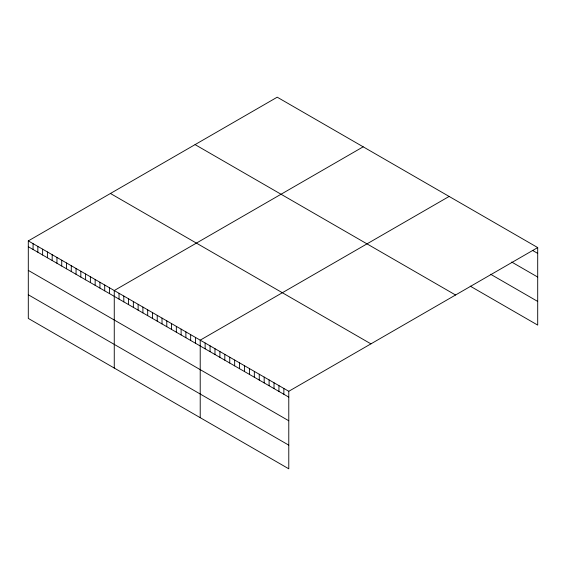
<?xml version="1.0" encoding="UTF-8"?>
<svg xmlns="http://www.w3.org/2000/svg" width="566" height="566" viewBox="0 0 566 566"><rect width="100%" height="100%" fill="white"/><g stroke="black" fill="none" stroke-linecap="round" stroke-linejoin="round"><path stroke-width="0.85" d="M28.3 240.904L288.78 391.29L288.78 468.811L28.3 318.425L28.3 240.904L277.22 97.189L537.7 247.575L537.7 325.096L470.226 286.141M363.181 146.82L114.261 290.528L114.261 368.049M449.135 196.444L200.215 340.159L200.215 417.68M288.78 391.29L537.7 247.575M532.783 250.561L537.7 253.398M511.692 262.044L537.7 277.057M490.609 274.248L537.7 301.437M195.079 144.613L455.559 294.999M110.441 193.48L370.921 343.866M28.3 246.726L288.78 397.113M28.3 270.385L288.78 420.771M28.3 294.766L288.78 445.152M283.856 388.446L283.856 394.276M278.939 385.609L278.939 391.431M274.015 382.765L274.015 388.594M269.098 379.928L269.098 385.75M264.18 377.083L264.18 382.913M259.256 374.246L259.256 380.069M254.339 371.402L254.339 377.232M249.415 368.565L249.415 374.388M244.498 365.721L244.498 371.551M239.574 362.884L239.574 368.707M234.657 360.04L234.657 365.869M229.739 357.203L229.739 363.025M224.815 354.358L224.815 360.188M219.898 351.521L219.898 357.344M214.974 348.677L214.974 354.507M210.057 345.84L210.057 351.663M205.133 342.996L205.133 348.826M195.44 337.4L195.44 343.222M190.664 334.648L190.664 340.47M185.889 331.888L185.889 337.711M181.113 329.129L181.113 334.952M176.337 326.37L176.337 332.2M171.562 323.618L171.562 329.44M166.786 320.858L166.786 326.681M162.01 318.099L162.01 323.922M157.235 315.347L157.235 321.17M152.459 312.588L152.459 318.41M147.684 309.828L147.684 315.651M142.908 307.076L142.908 312.899M138.132 304.317L138.132 310.14M133.357 301.558L133.357 307.38M128.581 298.806L128.581 304.628M123.805 296.046L123.805 301.869M119.037 293.287L119.037 299.11M109.486 287.776L109.486 293.598M104.71 285.016L104.71 290.839M99.934 282.257L99.934 288.08M95.159 279.505L95.159 285.328M90.383 276.746L90.383 282.568M85.608 273.986L85.608 279.809M80.832 271.234L80.832 277.057M76.056 268.475L76.056 274.298M71.281 265.716L71.281 271.538M66.505 262.964L66.505 268.786M61.729 260.204L61.729 266.027M56.954 257.445L56.954 263.268M52.178 254.686L52.178 260.516M47.403 251.934L47.403 257.756M42.627 249.174L42.627 254.997M37.851 246.415L37.851 252.238M33.076 243.663L33.076 249.486"/></g></svg>
